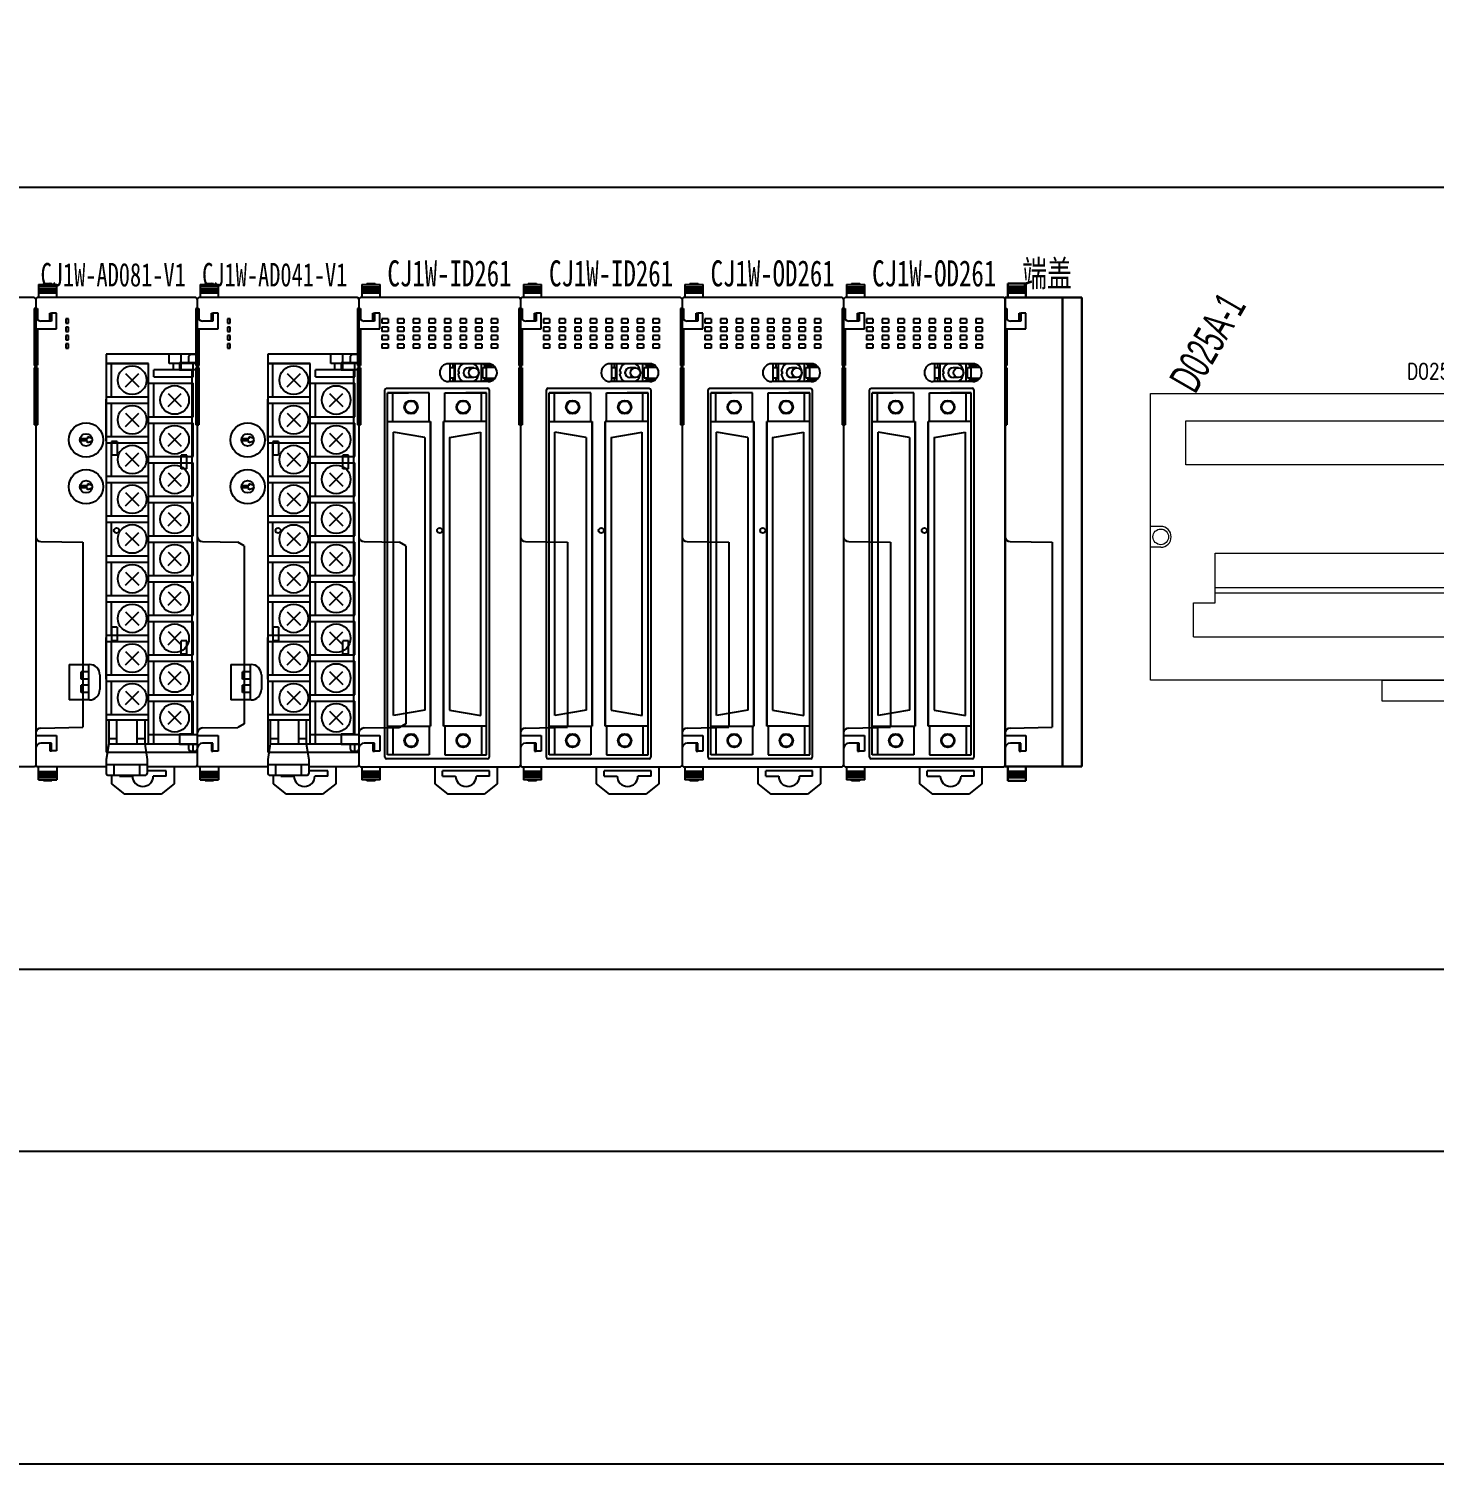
# Model space of a CAD drawing. Header units: millimetres. Extents: x -300 to 5587, y 233 to 3316.
# Drawn here: x 2262.9 to 2532.6, y 1296 to 1571.5 of the extents above; entities that cross this region are included whole.
import ezdxf
from ezdxf.enums import TextEntityAlignment as Align

# ---------------------------------------------------------------- set-up
doc = ezdxf.new("R2010")
doc.units = ezdxf.units.MM
doc.layers.add('TEXT', color=2, linetype='Continuous')
doc.layers.add('Z_OM_GAIKEI', color=7, linetype='Continuous')
doc.layers.add('Z_OM_OUTLINE', color=7, linetype='Continuous', lineweight=30)
doc.styles.add('ST', font='', dxfattribs={"width": 0.8, "height": 300})
doc.styles.add('WD', font='romans.shx', dxfattribs={"width": 0.8, "bigfont": 'gbcbig.shx'})
doc.styles.add('样式 8', font='arial.ttf', dxfattribs={"width": 0.6, "height": 2.5})
doc.styles.get('ST').set_extended_font_data('SimSun')

# ---------------------------------------------------------------- blocks, each defined once
blk = doc.blocks.new('CJ1W-TER')
at = {"layer": 'Z_OM_OUTLINE'}
for p, q in [((4, 92.7), (0.5, 92.7)), ((0.5, 92.7), (0.5, 90)), ((4, 92.1), (0.5, 92.1)), ((4, 91.7), (0.5, 91.7)), ((4, 91.3), (0.5, 91.3)), ((4, 90.9), (0.5, 90.9)), ((4, 92.7), (4, 90)), ((0, 90), (0, 0)), ((14.7, 90), (0, 90)), ((11, 0), (11, 90)), ((14.7, 0), (14.7, 90)), ((14.7, 0), (0, 0)), ((0.5, -2.7), (0.5, 0)), ((4, -2.7), (4, 0)), ((0.5, -0.9), (4, -0.9)), ((0.5, -1.3), (4, -1.3)), ((0.5, -1.7), (4, -1.7)), ((0.5, -2.1), (4, -2.1)), ((0.5, -2.7), (4, -2.7))]:
    blk.add_line(p, q, dxfattribs=at)
blk = doc.blocks.new('CJ1W-AD081-v1')
at = {"layer": 'Z_OM_GAIKEI'}
for p, q in [((0.56, 92.5), (4.06, 92.5)), ((0.56, 92.5), (0.56, 92.1)), ((0.56, 92.1), (4.06, 92.1)), ((0.56, 92.1), (0.56, 91.7)), ((0.56, 91.7), (4.06, 91.7)), ((0.56, 91.7), (0.56, 91.3)), ((0.56, 91.3), (4.06, 91.3)), ((0.56, 91.3), (0.56, 90.9)), ((0.56, 90.9), (4.06, 90.9)), ((0.56, 90.9), (0.56, 90)), ((1.51, 92.7), (1.51, 92.5)), ((1.51, 92.7), (3.11, 92.7)), ((2.11, 92.7), (2.11, 92.5)), ((2.51, 92.7), (2.51, 92.5)), ((3.11, 92.7), (3.11, 92.5)), ((4.06, 92.1), (4.06, 92.5)), ((4.06, 91.7), (4.06, 92.1)), ((4.06, 91.3), (4.06, 91.7)), ((4.06, 90.9), (4.06, 91.3)), ((4.06, 90), (4.06, 90.9)), ((0.01, 89.7), (0.01, 0.3)), ((30.71, 90), (0.31, 90)), ((31.01, 89.7), (31.01, 0.3)), ((-0.29, 87.9), (-0.29, 77)), ((0.02, 87.9), (-0.29, 87.9)), ((-0.14, 87.9), (0.01, 87.47)), ((6.31, 85.9), (5.81, 85.9)), ((5.81, 85.9), (5.81, 85.1)), ((6.31, 85.1), (6.31, 85.9)), ((31.01, 87.9), (31.31, 87.9)), ((31.16, 87.9), (31.01, 87.47)), ((31.31, 87.9), (31.31, 85.79)), ((34.01, 85.5), (32.01, 85.5)), ((33.71, 85.5), (33.71, 87)), ((33.71, 87), (34.01, 87)), ((35.01, 87), (34.01, 87)), ((34.01, 87), (34.01, 85.5)), ((35.01, 84), (35.01, 87)), ((5.81, 85.1), (6.31, 85.1)), ((6.31, 84.3), (5.81, 84.3)), ((5.81, 84.3), (5.81, 83.5)), ((5.81, 83.5), (6.31, 83.5)), ((6.31, 82.7), (5.81, 82.7)), ((5.81, 82.7), (5.81, 81.9)), ((6.31, 83.5), (6.31, 84.3)), ((6.31, 81.9), (6.31, 82.7)), ((31.01, 84), (35.01, 84)), ((31.31, 84), (31.31, 77)), ((5.81, 81.9), (6.31, 81.9)), ((6.31, 81.1), (5.81, 81.1)), ((5.81, 81.1), (5.81, 80.3)), ((5.81, 80.3), (6.31, 80.3)), ((6.31, 80.3), (6.31, 81.1)), ((31.01, 79.16), (13.51, 79.16)), ((13.51, 79.16), (13.51, 2.79)), ((31.01, 79.16), (13.51, 79.16)), ((13.51, 79.16), (13.51, 9)), ((21.66, 77.36), (13.51, 77.36)), ((13.51, 77.36), (21.66, 77.36)), ((14.51, 70.96), (14.51, 77.36)), ((21.66, 4.39), (21.66, 77.36)), ((25.61, 77.36), (25.61, 79.16)), ((31.01, 77.36), (25.61, 77.36)), ((26.41, 76.16), (26.41, 77.36)), ((27.61, 77.46), (27.61, 76.06)), ((31.01, 77.46), (27.61, 77.46)), ((27.91, 76.16), (27.91, 79.16)), ((29.41, 77.36), (29.41, 78.76)), ((30.71, 79.06), (29.71, 79.06)), ((30.21, 74.77), (30.21, 77.36)), ((-0.29, 77), (0.01, 77)), ((-0.29, 76.5), (-0.29, 65.6)), ((-0.29, 76.5), (0.01, 76.5)), ((-0.11, 77), (-0.11, 76.5)), ((17.24, 72.89), (19.79, 75.43)), ((17.24, 75.43), (19.79, 72.89)), ((22.66, 74.77), (22.66, 76.16)), ((31.01, 76.16), (22.66, 76.16)), ((22.66, 74.77), (30.21, 74.77)), ((30.01, 76.06), (27.61, 76.06)), ((30.01, 6.29), (30.01, 76.06)), ((31.31, 77), (31.01, 77)), ((31.31, 76.5), (31.01, 76.5)), ((31.14, 77), (31.14, 76.5)), ((31.31, 76.5), (31.31, 65.6)), ((21.66, 73.55), (30.21, 73.55)), ((22.66, 67.15), (22.66, 73.55)), ((25.39, 69.08), (27.94, 71.62)), ((25.39, 71.62), (27.94, 69.08)), ((30.21, 67.15), (30.21, 73.55)), ((13.51, 70.96), (21.66, 70.96)), ((13.51, 62.5), (13.51, 70.5)), ((13.51, 69.74), (21.66, 69.74)), ((14.51, 63.34), (14.51, 69.74)), ((17.24, 65.27), (19.79, 67.81)), ((17.24, 67.81), (19.79, 65.27)), ((21.66, 67.15), (30.21, 67.15)), ((0.02, 65.6), (-0.29, 65.6)), ((-0.14, 65.6), (0.01, 66.03)), ((21.66, 65.93), (30.21, 65.93)), ((22.66, 59.53), (22.66, 65.93)), ((25.39, 61.46), (27.94, 64)), ((25.39, 64), (27.94, 61.46)), ((30.21, 59.53), (30.21, 65.93)), ((31.16, 65.6), (31.01, 66.03)), ((31.01, 65.6), (31.31, 65.6)), ((9.91, 62.91), (8.49, 62.91)), ((9.91, 62.49), (8.49, 62.49)), ((10.83, 62.94), (9.91, 63.27)), ((9.91, 63.27), (9.91, 62.91)), ((9.91, 62.13), (9.91, 62.49)), ((10.83, 62.46), (9.91, 62.13)), ((13.51, 63.34), (21.66, 63.34)), ((13.51, 62.12), (21.66, 62.12)), ((15.61, 62.36), (14.51, 62.36)), ((14.51, 62.36), (14.51, 59.76)), ((14.51, 55.72), (14.51, 62.12)), ((15.61, 62.36), (15.61, 59.76)), ((15.61, 59.76), (14.51, 59.76)), ((17.24, 57.65), (19.79, 60.19)), ((17.24, 60.19), (19.79, 57.65)), ((21.66, 59.53), (30.21, 59.53)), ((21.66, 58.31), (30.21, 58.31)), ((22.66, 51.91), (22.66, 58.31)), ((27.91, 57.16), (27.91, 59.76)), ((29.01, 59.76), (27.91, 59.76)), ((29.01, 57.16), (29.01, 59.76)), ((30.21, 51.91), (30.21, 58.31)), ((13.51, 55.72), (21.66, 55.72)), ((25.39, 53.84), (27.94, 56.38)), ((25.39, 56.38), (27.94, 53.84)), ((29.01, 57.16), (27.91, 57.16)), ((9.91, 53.91), (8.49, 53.91)), ((9.91, 53.49), (8.49, 53.49)), ((10.83, 53.94), (9.91, 54.27)), ((9.91, 54.27), (9.91, 53.91)), ((9.91, 53.13), (9.91, 53.49)), ((10.83, 53.46), (9.91, 53.13)), ((13.51, 54.5), (21.66, 54.5)), ((14.51, 48.1), (14.51, 54.5)), ((17.24, 50.03), (19.79, 52.57)), ((17.24, 52.57), (19.79, 50.03)), ((21.66, 51.91), (30.21, 51.91)), ((21.66, 50.69), (30.21, 50.69)), ((22.66, 44.29), (22.66, 50.69)), ((30.21, 44.29), (30.21, 50.69)), ((13.51, 48.1), (21.66, 48.1)), ((13.51, 46.88), (21.66, 46.88)), ((14.51, 40.48), (14.51, 46.88)), ((25.39, 46.22), (27.94, 48.76)), ((25.39, 48.76), (27.94, 46.22)), ((17.24, 42.41), (19.79, 44.95)), ((17.24, 44.95), (19.79, 42.41)), ((21.66, 44.29), (30.21, 44.29)), ((21.66, 43.07), (30.21, 43.07)), ((22.66, 36.67), (22.66, 43.07)), ((30.21, 36.67), (30.21, 43.07)), ((32, 43.18), (38.79, 43.06)), ((40.01, 42.4), (38.79, 43.06)), ((40.01, 42.4), (40.01, 25.3)), ((13.51, 40.48), (21.66, 40.48)), ((13.51, 39.26), (21.66, 39.26)), ((14.51, 32.86), (14.51, 39.26)), ((25.39, 38.6), (27.94, 41.14)), ((25.39, 41.14), (27.94, 38.6)), ((17.24, 34.79), (19.79, 37.33)), ((17.24, 37.33), (19.79, 34.79)), ((21.66, 36.67), (30.21, 36.67)), ((21.66, 35.45), (30.21, 35.45)), ((22.66, 29.05), (22.66, 35.45)), ((25.39, 30.98), (27.94, 33.52)), ((25.39, 33.52), (27.94, 30.98)), ((30.21, 29.05), (30.21, 35.45)), ((13.51, 32.86), (21.66, 32.86)), ((13.51, 31.64), (21.66, 31.64)), ((14.51, 25.24), (14.51, 31.64)), ((17.24, 27.17), (19.79, 29.71)), ((17.24, 29.71), (19.79, 27.17)), ((21.66, 29.05), (30.21, 29.05)), ((21.66, 27.83), (30.21, 27.83)), ((22.66, 21.43), (22.66, 27.83)), ((30.21, 21.43), (30.21, 27.83)), ((13.51, 25.24), (21.66, 25.24)), ((13.51, 16.8), (13.51, 24.8)), ((14.51, 26.76), (14.51, 24.16)), ((15.61, 26.76), (14.51, 26.76)), ((15.61, 26.76), (15.61, 24.16)), ((25.39, 23.36), (27.94, 25.9)), ((25.39, 25.9), (27.94, 23.36)), ((40.01, 25.3), (40.01, 8.2)), ((13.51, 24.02), (21.66, 24.02)), ((15.61, 24.16), (14.51, 24.16)), ((14.51, 17.62), (14.51, 24.02)), ((17.24, 19.55), (19.79, 22.09)), ((17.24, 22.09), (19.79, 19.55)), ((27.91, 21.56), (27.91, 24.16)), ((29.01, 24.16), (27.91, 24.16)), ((29.01, 21.56), (29.01, 24.16)), ((6.41, 19.6), (6.41, 12.8)), ((6.41, 19.6), (10.31, 19.6)), ((10.21, 19.53), (6.41, 19.53)), ((10.21, 12.87), (10.21, 19.53)), ((21.66, 21.43), (30.21, 21.43)), ((21.66, 20.21), (30.21, 20.21)), ((22.66, 13.81), (22.66, 20.21)), ((29.01, 21.56), (27.91, 21.56)), ((30.21, 13.81), (30.21, 20.21)), ((8.71, 16.77), (8.71, 18.17)), ((10.21, 18.17), (8.71, 18.17)), ((10.21, 16.77), (8.71, 16.77)), ((12.31, 17.6), (12.31, 14.8)), ((13.51, 17.62), (21.66, 17.62)), ((25.39, 15.74), (27.94, 18.28)), ((25.39, 18.28), (27.94, 15.74)), ((8.71, 14.23), (8.71, 15.63)), ((10.21, 15.63), (8.71, 15.63)), ((10.21, 14.23), (8.71, 14.23)), ((13.51, 16.4), (21.66, 16.4)), ((14.51, 10), (14.51, 16.4)), ((17.24, 11.93), (19.79, 14.47)), ((17.24, 14.47), (19.79, 11.93)), ((21.66, 13.81), (30.21, 13.81)), ((6.41, 12.87), (10.21, 12.87)), ((10.31, 12.8), (6.41, 12.8)), ((21.66, 12.59), (30.21, 12.59)), ((22.66, 6.19), (22.66, 12.59)), ((30.21, 6.19), (30.21, 12.59)), ((13.51, 10), (21.66, 10)), ((13.51, 9), (21.66, 9)), ((14.01, 9), (14.01, 4.39)), ((15.51, 9), (15.51, 4.39)), ((19.41, 9), (19.41, 4.39)), ((20.91, 9), (20.91, 4.39)), ((25.39, 8.12), (27.94, 10.66)), ((25.39, 10.66), (27.94, 8.12)), ((21.66, 6.19), (31.01, 6.19)), ((22.66, 4.39), (22.66, 6.19)), ((27.61, 6.29), (30.01, 6.29)), ((27.61, 6.29), (27.61, 4.29)), ((31.01, 6), (35.01, 6)), ((32, 7.42), (38.79, 7.54)), ((35.01, 6), (35.01, 3)), ((40.01, 8.2), (38.79, 7.54)), ((14.01, 4.39), (13.51, 1.39)), ((13.51, 2.79), (31.01, 2.79)), ((14.01, 5.39), (15.51, 5.39)), ((14.01, 4.39), (20.91, 4.39)), ((19.41, 5.39), (20.91, 5.39)), ((20.91, 4.39), (21.41, 1.39)), ((20.91, 4.39), (31.01, 4.39)), ((27.61, 4.29), (31.01, 4.29)), ((29.41, 3.29), (29.41, 4.39)), ((29.71, 2.99), (30.71, 2.99)), ((30.21, 2.79), (30.21, 4.29)), ((34.01, 4.5), (32.01, 4.5)), ((33.71, 4.5), (33.71, 3)), ((33.71, 3), (34.01, 3)), ((34.01, 3), (34.01, 4.5)), ((35.01, 3), (34.01, 3)), ((13.51, 1.39), (13.51, -1.31)), ((13.51, 0.39), (21.41, 0.39)), ((15.01, 0.39), (15.01, -1.61)), ((19.91, 0.39), (19.91, -1.61)), ((21.41, 1.39), (21.41, -1.31)), ((0.31, 0), (13.51, 0)), ((0.56, -0.9), (0.56, 0)), ((0.56, -0.9), (4.06, -0.9)), ((0.56, -1.3), (0.56, -0.9)), ((0.56, -1.3), (4.06, -1.3)), ((0.56, -1.7), (0.56, -1.3)), ((0.56, -1.7), (4.06, -1.7)), ((0.56, -2.1), (0.56, -1.7)), ((0.56, -2.1), (4.06, -2.1)), ((0.56, -2.5), (0.56, -2.1)), ((0.56, -2.5), (4.06, -2.5)), ((1.51, -2.7), (1.51, -2.5)), ((3.11, -2.7), (1.51, -2.7)), ((2.11, -2.7), (2.11, -2.5)), ((2.51, -2.7), (2.51, -2.5)), ((3.11, -2.7), (3.11, -2.5)), ((4.06, 0), (4.06, -0.9)), ((4.06, -0.9), (4.06, -1.3)), ((4.06, -1.3), (4.06, -1.7)), ((4.06, -1.7), (4.06, -2.1)), ((4.06, -2.1), (4.06, -2.5)), ((13.81, -1.61), (21.11, -1.61)), ((14.56, -1.61), (14.56, -3.3)), ((16.06, -1.8), (16.06, -1.61)), ((16.06, -1.8), (18.56, -1.8)), ((21.41, 0), (30.71, 0)), ((25.06, -0.8), (21.41, -0.8)), ((25.06, -1.8), (22.56, -1.8)), ((25.06, -1.8), (25.06, -0.8)), ((26.56, 0), (26.56, -3.3)), ((14.56, -3.3), (17.06, -5.3)), ((24.06, -5.3), (17.06, -5.3)), ((26.56, -3.3), (24.06, -5.3))]:
    blk.add_line(p, q, dxfattribs=at)
for centre, radius in [((18.51, 74.16), 2.75), ((26.66, 70.35), 2.75), ((18.51, 66.54), 2.75), ((9.66, 62.7), 3.3), ((9.66, 62.7), 1.19), ((26.66, 62.73), 2.75), ((18.51, 58.92), 2.75), ((26.66, 55.11), 2.75), ((9.66, 53.7), 3.3), ((9.66, 53.7), 1.19), ((18.51, 51.3), 2.75), ((26.66, 47.49), 2.75), ((15.51, 45.3), 0.5), ((18.51, 43.68), 2.75), ((26.66, 39.87), 2.75), ((18.51, 36.06), 2.75), ((26.66, 32.25), 2.75), ((18.51, 28.44), 2.75), ((26.66, 24.63), 2.75), ((18.51, 20.82), 2.75), ((26.66, 17.01), 2.75), ((18.51, 13.2), 2.75), ((26.66, 9.39), 2.75)]:
    blk.add_circle(centre, radius, dxfattribs=at)
for centre, radius, start, end in [((0.31, 89.7), 0.3, 90, 180), ((30.71, 89.7), 0.3, 0, 90), ((30.71, 89.7), 0.3, 0, 90), ((32.01, 86.5), 1, 180, 270), ((29.71, 78.76), 0.3, 90, 180), ((30.71, 78.76), 0.3, 0, 90), ((32.01, 44.18), 1, 180.0001, 269.0001), ((10.31, 17.6), 2, 0, 90), ((10.31, 14.8), 2, 270, 0), ((32.01, 6.42), 1, 91, 180), ((29.71, 3.29), 0.3, 180, 270), ((30.71, 3.29), 0.3, 270, 0), ((32.01, 3.5), 1, 90, 180), ((0.31, 0.3), 0.3, 180, 270), ((30.71, 0.3), 0.3, 270, 0), ((30.71, 0.3), 0.3, 270, 0), ((30.71, 0.3), 0.3, 270, 0), ((13.81, -1.31), 0.3, 180, 270), ((20.56, -1.8), 2, 180, 0), ((21.11, -1.31), 0.3, 270, 0)]:
    blk.add_arc(centre, radius, start, end, dxfattribs=at)
blk = doc.blocks.new('CJ1W-SCU21')
at = {"layer": 'Z_OM_GAIKEI'}
for p, q in [((0.55, 92.55), (4.05, 92.55)), ((0.55, 92.55), (0.55, 92.15)), ((0.55, 92.15), (4.05, 92.15)), ((0.55, 92.15), (0.55, 91.75)), ((0.55, 91.75), (4.05, 91.75)), ((0.55, 91.75), (0.55, 91.35)), ((0.55, 91.35), (4.05, 91.35)), ((0.55, 91.35), (0.55, 90.95)), ((0.55, 90.95), (4.05, 90.95)), ((0.55, 90.95), (0.55, 90.05)), ((1.5, 92.75), (1.5, 92.55)), ((1.5, 92.75), (3.1, 92.75)), ((2.1, 92.75), (2.1, 92.55)), ((2.5, 92.75), (2.5, 92.55)), ((3.1, 92.75), (3.1, 92.55)), ((4.05, 92.15), (4.05, 92.55)), ((4.05, 91.75), (4.05, 92.15)), ((4.05, 91.35), (4.05, 91.75)), ((4.05, 90.95), (4.05, 91.35)), ((4.05, 90.05), (4.05, 90.95)), ((0, 89.75), (0, 0.34)), ((30.7, 90.05), (0.3, 90.05)), ((31, 89.75), (31, 0.35)), ((-0.3, 87.95), (-0.3, 77.05)), ((0, 87.95), (-0.3, 87.95)), ((5.6, 85.95), (4.4, 85.95)), ((4.4, 85.95), (4.4, 85.15)), ((5.6, 85.95), (5.6, 85.15)), ((10.85, 85.95), (9.65, 85.95)), ((9.65, 85.95), (9.65, 85.15)), ((10.85, 85.95), (10.85, 85.15)), ((16.1, 85.95), (14.9, 85.95)), ((14.9, 85.95), (14.9, 85.15)), ((16.1, 85.95), (16.1, 85.15)), ((21.35, 85.95), (20.15, 85.95)), ((20.15, 85.95), (20.15, 85.15)), ((21.35, 85.95), (21.35, 85.15)), ((26.6, 85.95), (25.4, 85.95)), ((25.4, 85.95), (25.4, 85.15)), ((26.6, 85.95), (26.6, 85.15)), ((31.15, 87.95), (31, 87.52)), ((31, 87.95), (31.3, 87.95)), ((31.3, 87.95), (31.3, 85.83)), ((34, 85.55), (32, 85.55)), ((34, 85.55), (32, 85.55)), ((33.7, 85.55), (33.7, 87.05)), ((33.7, 87.05), (34, 87.05)), ((33.7, 87.05), (34, 87.05)), ((33.7, 85.55), (33.7, 87.05)), ((35, 87.05), (34, 87.05)), ((35, 87.05), (34, 87.05)), ((34, 87.05), (34, 85.55)), ((34, 87.05), (34, 85.55)), ((35, 84.05), (35, 87.05)), ((35, 84.05), (35, 87.05)), ((5.6, 85.15), (4.4, 85.15)), ((5.6, 84.35), (4.4, 84.35)), ((4.4, 84.35), (4.4, 83.55)), ((5.6, 83.55), (4.4, 83.55)), ((5.6, 84.35), (5.6, 83.55)), ((10.85, 85.15), (9.65, 85.15)), ((10.85, 84.35), (9.65, 84.35)), ((9.65, 84.35), (9.65, 83.55)), ((10.85, 83.55), (9.65, 83.55)), ((10.85, 84.35), (10.85, 83.55)), ((16.1, 85.15), (14.9, 85.15)), ((16.1, 84.35), (14.9, 84.35)), ((14.9, 84.35), (14.9, 83.55)), ((16.1, 83.55), (14.9, 83.55)), ((16.1, 84.35), (16.1, 83.55)), ((21.35, 85.15), (20.15, 85.15)), ((21.35, 84.35), (20.15, 84.35)), ((20.15, 84.35), (20.15, 83.55)), ((21.35, 83.55), (20.15, 83.55)), ((21.35, 84.35), (21.35, 83.55)), ((26.6, 85.15), (25.4, 85.15)), ((31, 84.05), (35, 84.05)), ((31, 84.05), (35, 84.05)), ((31.3, 84.05), (31.3, 77.05)), ((0.7, 79.35), (0.7, 69.15)), ((0.9, 79.55), (16.1, 79.55)), ((5.65, 78.85), (12.35, 78.85)), ((5.65, 78.85), (5.65, 75.05)), ((6, 78.42), (5.65, 78.42)), ((6, 78.02), (5.65, 78.02)), ((6, 77.95), (5.65, 77.95)), ((6, 78.85), (6, 78.42)), ((6, 78.02), (6, 77.95)), ((6.25, 77.95), (6, 77.95)), ((6.25, 77.95), (6.25, 76.94)), ((6.5, 78.85), (6.5, 76.94)), ((7.95, 77.9), (9, 77.9)), ((10.98, 77.2), (10.75, 77.2)), ((10.75, 77.2), (10.75, 76.94)), ((11.5, 78.85), (11.5, 76.94)), ((12, 77.95), (11.75, 77.95)), ((11.75, 76.94), (11.75, 77.95)), ((12, 77.95), (12, 78.85)), ((12.35, 77.95), (12, 77.95)), ((12.35, 78.85), (12.35, 75.05)), ((16.3, 79.35), (16.3, 69.37)), ((-0.3, 77.05), (0, 77.05)), ((-0.3, 76.55), (-0.3, 65.65)), ((-0.3, 76.55), (0, 76.55)), ((-0.12, 77.05), (-0.12, 76.55)), ((6, 75.95), (5.65, 75.95)), ((6, 75.88), (5.65, 75.88)), ((6, 75.48), (5.65, 75.48)), ((5.65, 75.05), (12.35, 75.05)), ((6, 75.95), (6, 75.88)), ((6.25, 75.95), (6, 75.95)), ((6, 75.48), (6, 75.05)), ((6.25, 76.94), (6.25, 75.95)), ((6.5, 76.94), (6.5, 75.05)), ((7.95, 76), (7.96, 76)), ((7.96, 76), (9, 76)), ((9, 76.94), (8.9, 76.94)), ((10.75, 76.94), (10.75, 76.7)), ((10.98, 76.7), (10.75, 76.7)), ((11.5, 76.94), (11.5, 75.05)), ((11.75, 75.95), (11.75, 76.94)), ((12, 75.95), (11.75, 75.95)), ((12, 75.05), (12, 75.95)), ((12.35, 75.95), (12, 75.95)), ((31.3, 77.05), (31, 77.05)), ((31.3, 76.55), (31, 76.55)), ((31.12, 77.05), (31.12, 76.55)), ((31.3, 76.55), (31.3, 65.65)), ((5.65, 72.75), (5.65, 68.38)), ((5.65, 72.75), (12.35, 72.75)), ((6, 72.32), (5.65, 72.32)), ((6, 71.92), (5.65, 71.92)), ((6, 71.85), (5.65, 71.85)), ((6, 72.75), (6, 72.32)), ((6, 71.92), (6, 71.85)), ((6.25, 71.85), (6, 71.85)), ((6.25, 71.85), (6.25, 70.84)), ((6.5, 72.75), (6.5, 70.84)), ((7.95, 71.8), (9, 71.8)), ((11.5, 72.75), (11.5, 70.84)), ((12, 71.85), (11.75, 71.85)), ((11.75, 70.84), (11.75, 71.85)), ((12, 71.85), (12, 72.75)), ((12.35, 71.85), (12, 71.85)), ((12.35, 72.75), (12.35, 69.05)), ((19.18, 73.98), (20.1, 74.32)), ((19.18, 73.51), (20.1, 73.17)), ((20.1, 74.32), (20.1, 73.95)), ((20.1, 73.95), (21.52, 73.95)), ((20.1, 73.54), (21.52, 73.54)), ((20.1, 73.17), (20.1, 73.54)), ((0.9, 68.95), (5.65, 68.95)), ((6, 69.85), (5.65, 69.85)), ((6, 69.78), (5.65, 69.78)), ((6, 69.38), (5.65, 69.38)), ((6, 69.85), (6, 69.78)), ((6.25, 69.85), (6, 69.85)), ((6, 69.38), (6, 68.6)), ((6.25, 70.84), (6.25, 69.85)), ((6.5, 70.84), (6.5, 68.6)), ((7.95, 69.9), (7.96, 69.9)), ((7.96, 69.9), (9, 69.9)), ((10.98, 71.1), (10.75, 71.1)), ((10.75, 71.1), (10.75, 70.84)), ((10.75, 70.84), (10.75, 70.6)), ((10.98, 70.6), (10.75, 70.6)), ((11.5, 70.84), (11.5, 68.6)), ((11.75, 69.85), (11.75, 70.84)), ((11.77, 69.85), (11.75, 69.85)), ((12, 69.85), (11.77, 69.85)), ((12, 68.6), (12, 69.85)), ((12.35, 69.85), (12, 69.85)), ((12.32, 68.88), (12.32, 68.38)), ((12.81, 69.37), (18.46, 69.37)), ((16.3, 69.55), (23, 69.55)), ((18.95, 68.88), (18.95, 51.16)), ((23, 69.55), (23, 66.45)), ((4, 68.24), (4, 1.74)), ((4.7, 68.24), (4, 68.24)), ((4.5, 68.24), (4.5, 1.74)), ((4.55, 67.89), (4.55, 35.41)), ((5.04, 68.38), (12.32, 68.38)), ((6, 68.6), (5.65, 68.6)), ((6, 68.6), (6, 68.38)), ((9, 68.6), (6.5, 68.6)), ((9, 68.85), (9, 68.6)), ((11.5, 68.6), (9, 68.6)), ((12.32, 68.6), (12, 68.6)), ((12, 68.38), (12, 68.6)), ((18.95, 68.24), (19.1, 68.24)), ((19.1, 68.24), (19.1, 50.8)), ((0, 65.65), (-0.3, 65.65)), ((-0.15, 65.65), (0, 66.08)), ((31.15, 65.65), (31, 66.08)), ((31, 65.65), (31.3, 65.65)), ((21.45, 52.44), (21.45, 56.9)), ((21.95, 57.39), (23.93, 57.39)), ((24.42, 56.9), (24.42, 52.44)), ((23.43, 52.44), (21.45, 52.44)), ((22.34, 50.66), (22.34, 52.44)), ((24.42, 52.44), (23.43, 52.44)), ((23.53, 52.44), (23.53, 49.67)), ((19.45, 50.66), (24.42, 50.66)), ((19.45, 49.67), (23.53, 49.67)), ((21.45, 49.67), (21.45, 49.18)), ((24.42, 49.18), (24.42, 50.66)), ((18.95, 49.18), (18.95, 36.4)), ((19.1, 49.53), (19.1, 35.94)), ((21.95, 48.68), (23.93, 48.68)), ((31.98, 43.23), (40, 43.09)), ((40, 43.09), (40, 7.6)), ((40, 42.45), (40, 25.35)), ((11.18, 35.91), (18.46, 35.91)), ((11.18, 35.91), (11.18, 35.41)), ((18.64, 35.94), (19.1, 35.94)), ((4.55, 33.59), (4.55, 1.11)), ((5.04, 34.92), (10.69, 34.92)), ((5.04, 34.08), (12.32, 34.08)), ((5.5, 34.92), (5.5, 34.08)), ((6, 34.92), (6, 34.08)), ((12.32, 34.58), (12.32, 34.08)), ((12.81, 35.07), (18.46, 35.07)), ((18.95, 34.58), (18.95, 16.86)), ((18.95, 33.94), (19.1, 33.94)), ((19.1, 33.94), (19.1, 16.5)), ((40, 25.35), (40, 8.25)), ((21.45, 18.14), (21.45, 22.6)), ((21.95, 23.09), (23.93, 23.09)), ((24.42, 22.6), (24.42, 18.14)), ((23.43, 18.14), (21.45, 18.14)), ((22.34, 16.36), (22.34, 18.14)), ((24.42, 18.14), (23.43, 18.14)), ((23.53, 18.14), (23.53, 15.37)), ((18.95, 14.88), (18.95, 2.1)), ((19.1, 15.23), (19.1, 1.74)), ((19.45, 16.36), (24.42, 16.36)), ((19.45, 15.37), (23.53, 15.37)), ((21.45, 15.37), (21.45, 14.88)), ((21.95, 14.38), (23.93, 14.38)), ((24.42, 14.88), (24.42, 16.36)), ((31, 6.05), (35, 6.05)), ((31, 6.05), (35, 6.05)), ((31.98, 7.46), (40, 7.6)), ((35, 6.05), (35, 3.05)), ((35, 6.05), (35, 3.05)), ((34, 4.55), (32, 4.55)), ((34, 4.55), (32, 4.55)), ((33.7, 4.55), (33.7, 3.05)), ((33.7, 4.55), (33.7, 3.05)), ((33.7, 3.05), (34, 3.05)), ((33.7, 3.05), (34, 3.05)), ((34, 3.05), (34, 4.55)), ((34, 3.05), (34, 4.55)), ((35, 3.05), (34, 3.05)), ((35, 3.05), (34, 3.05)), ((0.3, 0.05), (30.7, 0.05)), ((0.55, 0.05), (0.55, -0.85)), ((4, 1.74), (4.55, 1.74)), ((4.05, -0.85), (4.05, 0.05)), ((5.04, 0.62), (10.69, 0.62)), ((11.18, 1.61), (18.46, 1.61)), ((11.18, 1.61), (11.18, 1.11)), ((14.55, 0.05), (14.55, -3.25)), ((18.8, 1.74), (19.1, 1.74)), ((26.55, 0.05), (26.55, -3.25)), ((4.05, -0.85), (0.55, -0.85)), ((0.55, -0.85), (0.55, -1.25)), ((4.05, -1.25), (0.55, -1.25)), ((0.55, -1.25), (0.55, -1.65)), ((4.05, -1.65), (0.55, -1.65)), ((0.55, -1.65), (0.55, -2.05)), ((4.05, -2.05), (0.55, -2.05)), ((0.55, -2.05), (0.55, -2.45)), ((4.05, -2.45), (0.55, -2.45)), ((1.5, -2.65), (1.5, -2.45)), ((3.1, -2.65), (1.5, -2.65)), ((2.1, -2.65), (2.1, -2.45)), ((2.5, -2.65), (2.5, -2.45)), ((3.1, -2.65), (3.1, -2.45)), ((4.05, -1.25), (4.05, -0.85)), ((4.05, -1.65), (4.05, -1.25)), ((4.05, -2.05), (4.05, -1.65)), ((4.05, -2.45), (4.05, -2.05)), ((25.05, -0.75), (16.05, -0.75)), ((16.05, -1.75), (16.05, -0.75)), ((16.05, -0.75), (16.21, -0.91)), ((16.05, -1.75), (16.21, -1.6)), ((16.05, -1.75), (18.55, -1.75)), ((16.21, -0.91), (16.21, -1.6)), ((16.21, -0.91), (24.89, -0.91)), ((16.21, -1.6), (18.71, -1.6)), ((18.55, -1.75), (18.71, -1.6)), ((18.71, -1.6), (18.71, -1.78)), ((22.39, -1.6), (22.39, -1.78)), ((24.89, -1.6), (22.39, -1.6)), ((22.55, -1.75), (22.39, -1.6)), ((25.05, -1.75), (22.55, -1.75)), ((25.05, -0.75), (24.89, -0.91)), ((24.89, -0.91), (24.89, -1.6)), ((25.05, -1.75), (24.89, -1.6)), ((25.05, -1.75), (25.05, -0.75)), ((14.55, -3.25), (17.05, -5.25)), ((24.05, -5.25), (17.05, -5.25)), ((26.55, -3.25), (24.05, -5.25))]:
    blk.add_line(p, q, dxfattribs=at)
for centre, radius in [((20.35, 73.74), 3.3), ((20.35, 73.74), 1.19), ((15.5, 45.35), 0.5)]:
    blk.add_circle(centre, radius, dxfattribs=at)
for centre, radius, start, end in [((0.3, 89.75), 0.3, 90, 180), ((30.7, 89.75), 0.3, 0, 90), ((32, 86.55), 1, 180, 270), ((32, 86.55), 1, 180, 270), ((0.9, 79.35), 0.2, 90, 180), ((9, 76.95), 2, 108.1926, 180), ((7.95, 76.95), 0.95, 90, 180), ((7.95, 76.95), 0.95, 0, 90), ((9, 76.95), 0.95, 359.8785, 90), ((9, 76.95), 2, 7.1808, 71.8074), ((16.1, 79.35), 0.2, 0, 90), ((9, 76.95), 2, 180, 251.8018), ((7.95, 76.95), 0.95, 180, 270.7955), ((7.95, 76.95), 0.95, 270.7955, 0), ((9, 76.95), 0.95, 270, 359.8785), ((9, 76.95), 2, 288.1982, 352.8192), ((9, 70.85), 2, 108.1926, 180), ((7.95, 70.85), 0.95, 90, 180), ((7.95, 70.85), 0.95, 0, 90), ((9, 70.85), 0.95, 359.8785, 90), ((9, 70.85), 2, 7.1808, 71.8074), ((0.9, 69.15), 0.2, 180, 270), ((9, 70.85), 2, 180, 270), ((7.95, 70.85), 0.95, 180, 270.4593), ((7.95, 70.85), 0.95, 270.4593, 0), ((9, 70.85), 0.95, 270, 359.8785), ((9, 70.85), 2, 270, 352.8192), ((12.81, 68.88), 0.495, 90, 180), ((18.46, 68.88), 0.495, 0, 90), ((5.04, 67.89), 0.495, 90, 180), ((21.95, 56.9), 0.495, 90, 180), ((23.93, 56.9), 0.495, 0, 90), ((19.45, 51.16), 0.495, 180, 270), ((19.45, 49.18), 0.495, 90, 180), ((21.95, 49.18), 0.495, 180, 270), ((23.93, 49.18), 0.495, 270, 0), ((32, 44.23), 1, 180.0001, 269.0001), ((18.46, 36.4), 0.495, 270, 0), ((5.04, 35.41), 0.495, 180, 270), ((5.04, 33.59), 0.495, 90, 180), ((10.69, 35.41), 0.495, 270, 0), ((12.81, 34.58), 0.495, 90, 180), ((18.46, 34.58), 0.495, 0, 90), ((21.95, 22.6), 0.495, 90, 180), ((23.93, 22.6), 0.495, 0, 90), ((19.45, 16.86), 0.495, 180, 270), ((19.45, 14.88), 0.495, 90, 180), ((21.95, 14.88), 0.495, 180, 270), ((23.93, 14.88), 0.495, 270, 0), ((32, 6.46), 1, 91, 180), ((32, 3.55), 1, 90, 180), ((32, 3.55), 1, 90, 180), ((0.3, 0.35), 0.3, 180, 270), ((5.04, 1.11), 0.495, 180, 270), ((10.69, 1.11), 0.495, 270, 0), ((18.46, 2.1), 0.495, 270, 0), ((30.7, 0.35), 0.3, 270, 0), ((20.55, -1.75), 2, 180, 0), ((20.55, -1.75), 1.84, 180.8833, 0)]:
    blk.add_arc(centre, radius, start, end, dxfattribs=at)
blk = doc.blocks.new('CJ1W-ID261')
at = {"layer": 'Z_OM_GAIKEI'}
for p, q in [((7115.01, 1994.25), (7115.01, 1993.85)), ((7115.01, 1994.25), (7118.51, 1994.25)), ((7115.96, 1994.45), (7117.56, 1994.45)), ((7115.96, 1994.45), (7115.96, 1994.25)), ((7116.56, 1994.45), (7116.56, 1994.25)), ((7116.96, 1994.45), (7116.96, 1994.25)), ((7117.56, 1994.45), (7117.56, 1994.25)), ((7118.51, 1993.85), (7118.51, 1994.25)), ((7145.16, 1991.75), (7114.76, 1991.75)), ((7115.01, 1993.85), (7115.01, 1993.45)), ((7115.01, 1993.85), (7118.51, 1993.85)), ((7115.01, 1993.45), (7115.01, 1993.05)), ((7115.01, 1993.45), (7118.51, 1993.45)), ((7115.01, 1993.05), (7115.01, 1992.65)), ((7115.01, 1993.05), (7118.51, 1993.05)), ((7115.01, 1992.65), (7115.01, 1991.75)), ((7115.01, 1992.65), (7118.51, 1992.65)), ((7118.51, 1993.45), (7118.51, 1993.85)), ((7118.51, 1993.05), (7118.51, 1993.45)), ((7118.51, 1992.65), (7118.51, 1993.05)), ((7118.51, 1991.75), (7118.51, 1992.65)), ((7114.16, 1989.65), (7114.16, 1978.75)), ((7114.46, 1989.65), (7114.16, 1989.65)), ((7114.46, 1991.45), (7114.46, 1902.05)), ((7145.46, 1991.45), (7145.46, 1902.05)), ((7145.46, 1989.65), (7145.76, 1989.65)), ((7145.61, 1989.65), (7145.46, 1989.22)), ((7145.76, 1989.65), (7145.76, 1987.54)), ((7148.16, 1987.25), (7148.16, 1988.75)), ((7148.16, 1987.25), (7148.16, 1988.75)), ((7148.16, 1988.75), (7148.46, 1988.75)), ((7148.16, 1988.75), (7148.46, 1988.75)), ((7148.46, 1988.75), (7148.46, 1987.25)), ((7148.46, 1988.75), (7148.46, 1987.25)), ((7149.46, 1988.75), (7148.46, 1988.75)), ((7149.46, 1988.75), (7148.46, 1988.75)), ((7149.46, 1985.75), (7149.46, 1988.75)), ((7149.46, 1985.75), (7149.46, 1988.75)), ((7118.86, 1987.65), (7118.86, 1986.85)), ((7120.06, 1987.65), (7118.86, 1987.65)), ((7120.06, 1986.85), (7118.86, 1986.85)), ((7120.06, 1986.05), (7118.86, 1986.05)), ((7118.86, 1986.05), (7118.86, 1985.25)), ((7120.06, 1987.65), (7120.06, 1986.85)), ((7120.06, 1986.05), (7120.06, 1985.25)), ((7121.86, 1987.65), (7121.86, 1986.85)), ((7123.06, 1987.65), (7121.86, 1987.65)), ((7123.06, 1986.85), (7121.86, 1986.85)), ((7123.06, 1986.05), (7121.86, 1986.05)), ((7121.86, 1986.05), (7121.86, 1985.25)), ((7123.06, 1987.65), (7123.06, 1986.85)), ((7123.06, 1986.05), (7123.06, 1985.25)), ((7124.86, 1987.65), (7124.86, 1986.85)), ((7126.06, 1987.65), (7124.86, 1987.65)), ((7126.06, 1986.85), (7124.86, 1986.85)), ((7126.06, 1986.05), (7124.86, 1986.05)), ((7124.86, 1986.05), (7124.86, 1985.25)), ((7126.06, 1987.65), (7126.06, 1986.85)), ((7126.06, 1986.05), (7126.06, 1985.25)), ((7127.86, 1987.65), (7127.86, 1986.85)), ((7129.06, 1987.65), (7127.86, 1987.65)), ((7129.06, 1986.85), (7127.86, 1986.85)), ((7129.06, 1986.05), (7127.86, 1986.05)), ((7127.86, 1986.05), (7127.86, 1985.25)), ((7129.06, 1987.65), (7129.06, 1986.85)), ((7129.06, 1986.05), (7129.06, 1985.25)), ((7130.86, 1987.65), (7130.86, 1986.85)), ((7132.06, 1987.65), (7130.86, 1987.65)), ((7132.06, 1986.85), (7130.86, 1986.85)), ((7132.06, 1986.05), (7130.86, 1986.05)), ((7130.86, 1986.05), (7130.86, 1985.25)), ((7132.06, 1987.65), (7132.06, 1986.85)), ((7132.06, 1986.05), (7132.06, 1985.25)), ((7133.86, 1987.65), (7133.86, 1986.85)), ((7135.06, 1987.65), (7133.86, 1987.65)), ((7135.06, 1986.85), (7133.86, 1986.85)), ((7135.06, 1986.05), (7133.86, 1986.05)), ((7133.86, 1986.05), (7133.86, 1985.25)), ((7135.06, 1987.65), (7135.06, 1986.85)), ((7135.06, 1986.05), (7135.06, 1985.25)), ((7136.86, 1987.65), (7136.86, 1986.85)), ((7138.06, 1987.65), (7136.86, 1987.65)), ((7138.06, 1986.85), (7136.86, 1986.85)), ((7138.06, 1986.05), (7136.86, 1986.05)), ((7136.86, 1986.05), (7136.86, 1985.25)), ((7138.06, 1987.65), (7138.06, 1986.85)), ((7138.06, 1986.05), (7138.06, 1985.25)), ((7139.86, 1987.65), (7139.86, 1986.85)), ((7141.06, 1987.65), (7139.86, 1987.65)), ((7141.06, 1986.85), (7139.86, 1986.85)), ((7141.06, 1986.05), (7139.86, 1986.05)), ((7139.86, 1986.05), (7139.86, 1985.25)), ((7141.06, 1987.65), (7141.06, 1986.85)), ((7141.06, 1986.05), (7141.06, 1985.25)), ((7148.46, 1987.25), (7146.46, 1987.25)), ((7148.46, 1987.25), (7146.46, 1987.25)), ((7120.06, 1985.25), (7118.86, 1985.25)), ((7120.06, 1984.45), (7118.86, 1984.45)), ((7118.86, 1984.45), (7118.86, 1983.65)), ((7120.06, 1983.65), (7118.86, 1983.65)), ((7120.06, 1984.45), (7120.06, 1983.65)), ((7123.06, 1985.25), (7121.86, 1985.25)), ((7123.06, 1984.45), (7121.86, 1984.45)), ((7121.86, 1984.45), (7121.86, 1983.65)), ((7123.06, 1983.65), (7121.86, 1983.65)), ((7123.06, 1984.45), (7123.06, 1983.65)), ((7126.06, 1985.25), (7124.86, 1985.25)), ((7126.06, 1984.45), (7124.86, 1984.45)), ((7124.86, 1984.45), (7124.86, 1983.65)), ((7126.06, 1983.65), (7124.86, 1983.65)), ((7126.06, 1984.45), (7126.06, 1983.65)), ((7129.06, 1985.25), (7127.86, 1985.25)), ((7129.06, 1984.45), (7127.86, 1984.45)), ((7127.86, 1984.45), (7127.86, 1983.65)), ((7129.06, 1983.65), (7127.86, 1983.65)), ((7129.06, 1984.45), (7129.06, 1983.65)), ((7132.06, 1985.25), (7130.86, 1985.25)), ((7132.06, 1984.45), (7130.86, 1984.45)), ((7130.86, 1984.45), (7130.86, 1983.65)), ((7132.06, 1983.65), (7130.86, 1983.65)), ((7132.06, 1984.45), (7132.06, 1983.65)), ((7135.06, 1985.25), (7133.86, 1985.25)), ((7135.06, 1984.45), (7133.86, 1984.45)), ((7133.86, 1984.45), (7133.86, 1983.65)), ((7135.06, 1983.65), (7133.86, 1983.65)), ((7135.06, 1984.45), (7135.06, 1983.65)), ((7138.06, 1985.25), (7136.86, 1985.25)), ((7138.06, 1984.45), (7136.86, 1984.45)), ((7136.86, 1984.45), (7136.86, 1983.65)), ((7138.06, 1983.65), (7136.86, 1983.65)), ((7138.06, 1984.45), (7138.06, 1983.65)), ((7141.06, 1985.25), (7139.86, 1985.25)), ((7141.06, 1984.45), (7139.86, 1984.45)), ((7139.86, 1984.45), (7139.86, 1983.65)), ((7141.06, 1983.65), (7139.86, 1983.65)), ((7141.06, 1984.45), (7141.06, 1983.65)), ((7145.46, 1985.75), (7149.46, 1985.75)), ((7145.46, 1985.75), (7149.46, 1985.75)), ((7145.76, 1985.75), (7145.76, 1978.75)), ((7120.06, 1982.85), (7118.86, 1982.85)), ((7118.86, 1982.85), (7118.86, 1982.05)), ((7120.06, 1982.05), (7118.86, 1982.05)), ((7120.06, 1982.85), (7120.06, 1982.05)), ((7123.06, 1982.85), (7121.86, 1982.85)), ((7121.86, 1982.85), (7121.86, 1982.05)), ((7123.06, 1982.05), (7121.86, 1982.05)), ((7123.06, 1982.85), (7123.06, 1982.05)), ((7126.06, 1982.85), (7124.86, 1982.85)), ((7124.86, 1982.85), (7124.86, 1982.05)), ((7126.06, 1982.05), (7124.86, 1982.05)), ((7126.06, 1982.85), (7126.06, 1982.05)), ((7129.06, 1982.85), (7127.86, 1982.85)), ((7127.86, 1982.85), (7127.86, 1982.05)), ((7129.06, 1982.05), (7127.86, 1982.05)), ((7129.06, 1982.85), (7129.06, 1982.05)), ((7132.06, 1982.85), (7130.86, 1982.85)), ((7130.86, 1982.85), (7130.86, 1982.05)), ((7132.06, 1982.05), (7130.86, 1982.05)), ((7132.06, 1982.85), (7132.06, 1982.05)), ((7135.06, 1982.85), (7133.86, 1982.85)), ((7133.86, 1982.85), (7133.86, 1982.05)), ((7135.06, 1982.05), (7133.86, 1982.05)), ((7135.06, 1982.85), (7135.06, 1982.05)), ((7138.06, 1982.85), (7136.86, 1982.85)), ((7136.86, 1982.85), (7136.86, 1982.05)), ((7138.06, 1982.05), (7136.86, 1982.05)), ((7138.06, 1982.85), (7138.06, 1982.05)), ((7141.06, 1982.85), (7139.86, 1982.85)), ((7139.86, 1982.85), (7139.86, 1982.05)), ((7141.06, 1982.05), (7139.86, 1982.05)), ((7141.06, 1982.85), (7141.06, 1982.05)), ((7114.16, 1978.75), (7114.46, 1978.75)), ((7114.16, 1978.25), (7114.16, 1967.35)), ((7114.16, 1978.25), (7114.46, 1978.25)), ((7114.33, 1978.75), (7114.33, 1978.25)), ((7139.26, 1979.05), (7131.66, 1979.05)), ((7131.96, 1975.65), (7131.96, 1979.05)), ((7131.96, 1978.35), (7132.71, 1978.35)), ((7132.46, 1979.05), (7132.46, 1978.35)), ((7132.71, 1978.35), (7132.71, 1976.35)), ((7132.96, 1975.65), (7132.96, 1979.05)), ((7136.51, 1978.3), (7135.46, 1978.3)), ((7137.96, 1975.65), (7137.96, 1979.05)), ((7138.21, 1978.35), (7138.96, 1978.35)), ((7138.21, 1976.35), (7138.21, 1978.35)), ((7138.46, 1978.82), (7138.46, 1979.05)), ((7138.46, 1978.82), (7140.12, 1978.82)), ((7138.46, 1978.35), (7138.46, 1978.42)), ((7138.46, 1978.42), (7140.58, 1978.42)), ((7138.96, 1975.65), (7138.96, 1979.05)), ((7145.76, 1978.75), (7145.46, 1978.75)), ((7145.76, 1978.25), (7145.46, 1978.25)), ((7145.58, 1978.75), (7145.58, 1978.25)), ((7145.76, 1978.25), (7145.76, 1967.35)), ((7139.26, 1975.65), (7131.66, 1975.65)), ((7131.96, 1976.35), (7132.71, 1976.35)), ((7132.46, 1976.35), (7132.46, 1975.65)), ((7133.47, 1977.6), (7133.71, 1977.6)), ((7133.47, 1977.1), (7133.71, 1977.1)), ((7133.71, 1977.1), (7133.71, 1977.6)), ((7136.51, 1976.4), (7135.46, 1976.4)), ((7138.21, 1976.35), (7138.96, 1976.35)), ((7138.46, 1976.28), (7138.46, 1976.35)), ((7138.46, 1976.28), (7140.57, 1976.28)), ((7138.46, 1975.65), (7138.46, 1975.88)), ((7138.46, 1975.88), (7140.1, 1975.88)), ((7119.46, 1903.55), (7119.46, 1974.05)), ((7119.76, 1974.35), (7139.16, 1974.35)), ((7119.96, 1904.01), (7119.96, 1973.49)), ((7119.96, 1904.01), (7119.96, 1973.49)), ((7119.96, 1973.49), (7123.96, 1973.49)), ((7127.96, 1973.49), (7119.96, 1973.49)), ((7120.96, 1967.99), (7120.96, 1973.49)), ((7127.96, 1967.99), (7127.96, 1973.49)), ((7130.96, 1973.49), (7138.96, 1973.49)), ((7130.96, 1967.99), (7130.96, 1973.49)), ((7138.96, 1973.49), (7134.96, 1973.49)), ((7137.96, 1967.99), (7137.96, 1973.49)), ((7138.96, 1904.01), (7138.96, 1973.49)), ((7138.96, 1904.01), (7138.96, 1973.49)), ((7139.46, 1974.05), (7139.46, 1903.55)), ((7114.46, 1967.35), (7114.16, 1967.35)), ((7114.31, 1967.35), (7114.46, 1967.79)), ((7119.96, 1967.99), (7128.21, 1967.99)), ((7119.96, 1967.99), (7128.21, 1967.99)), ((7128.21, 1909.51), (7128.21, 1967.99)), ((7128.21, 1967.99), (7128.21, 1909.51)), ((7130.71, 1909.51), (7130.71, 1967.99)), ((7130.71, 1967.99), (7130.71, 1909.51)), ((7138.96, 1967.99), (7130.71, 1967.99)), ((7138.96, 1967.99), (7130.71, 1967.99)), ((7145.61, 1967.35), (7145.46, 1967.78)), ((7145.46, 1967.35), (7145.76, 1967.35)), ((7121.08, 1911.59), (7121.08, 1965.91)), ((7127.08, 1964.91), (7121.08, 1965.91)), ((7127.08, 1964.91), (7127.08, 1912.59)), ((7131.83, 1964.91), (7137.83, 1965.91)), ((7131.83, 1964.91), (7131.83, 1912.59)), ((7137.83, 1911.59), (7137.83, 1965.91)), ((7146.44, 1944.94), (7154.46, 1944.8)), ((7154.46, 1944.8), (7154.46, 1909.31)), ((7154.46, 1944.15), (7154.46, 1927.05)), ((7154.46, 1927.05), (7154.46, 1909.95)), ((7127.08, 1912.59), (7121.08, 1911.59)), ((7131.83, 1912.59), (7137.83, 1911.59)), ((7119.96, 1909.51), (7128.21, 1909.51)), ((7119.96, 1909.51), (7128.21, 1909.51)), ((7120.96, 1909.51), (7120.96, 1904.01)), ((7127.96, 1909.51), (7127.96, 1904.01)), ((7138.96, 1909.51), (7130.71, 1909.51)), ((7138.96, 1909.51), (7130.71, 1909.51)), ((7130.96, 1909.51), (7130.96, 1904.01)), ((7137.96, 1909.51), (7137.96, 1904.01)), ((7146.44, 1909.17), (7154.46, 1909.31)), ((7145.46, 1907.75), (7149.46, 1907.75)), ((7145.46, 1907.75), (7149.46, 1907.75)), ((7148.46, 1906.25), (7146.46, 1906.25)), ((7148.46, 1906.25), (7146.46, 1906.25)), ((7148.16, 1906.25), (7148.16, 1904.75)), ((7148.16, 1906.25), (7148.16, 1904.75)), ((7148.46, 1904.75), (7148.46, 1906.25)), ((7148.46, 1904.75), (7148.46, 1906.25)), ((7149.46, 1907.75), (7149.46, 1904.75)), ((7149.46, 1907.75), (7149.46, 1904.75)), ((7123.96, 1904.01), (7119.96, 1904.01)), ((7127.96, 1904.01), (7119.96, 1904.01)), ((7130.96, 1904.01), (7138.96, 1904.01)), ((7134.96, 1904.01), (7138.96, 1904.01)), ((7148.16, 1904.75), (7148.46, 1904.75)), ((7148.16, 1904.75), (7148.46, 1904.75)), ((7149.46, 1904.75), (7148.46, 1904.75)), ((7149.46, 1904.75), (7148.46, 1904.75)), ((7114.76, 1901.75), (7145.16, 1901.75)), ((7115.01, 1901.75), (7115.01, 1900.85)), ((7118.51, 1900.85), (7115.01, 1900.85)), ((7115.01, 1900.85), (7115.01, 1900.45)), ((7118.51, 1900.85), (7118.51, 1901.75)), ((7118.51, 1900.45), (7118.51, 1900.85)), ((7139.16, 1903.25), (7119.76, 1903.25)), ((7129.01, 1901.75), (7129.01, 1898.45)), ((7139.51, 1900.95), (7130.51, 1900.95)), ((7130.51, 1899.95), (7130.51, 1900.95)), ((7139.51, 1899.95), (7139.51, 1900.95)), ((7141.01, 1901.75), (7141.01, 1898.45)), ((7118.51, 1900.45), (7115.01, 1900.45)), ((7115.01, 1900.45), (7115.01, 1900.05)), ((7118.51, 1900.05), (7115.01, 1900.05)), ((7115.01, 1900.05), (7115.01, 1899.65)), ((7118.51, 1899.65), (7115.01, 1899.65)), ((7115.01, 1899.65), (7115.01, 1899.25)), ((7118.51, 1899.25), (7115.01, 1899.25)), ((7115.96, 1899.05), (7115.96, 1899.25)), ((7117.56, 1899.05), (7115.96, 1899.05)), ((7116.56, 1899.05), (7116.56, 1899.25)), ((7116.96, 1899.05), (7116.96, 1899.25)), ((7117.56, 1899.05), (7117.56, 1899.25)), ((7118.51, 1900.05), (7118.51, 1900.45)), ((7118.51, 1899.65), (7118.51, 1900.05)), ((7118.51, 1899.25), (7118.51, 1899.65)), ((7129.01, 1898.45), (7131.51, 1896.45)), ((7130.51, 1899.95), (7133.01, 1899.95)), ((7139.51, 1899.95), (7137.01, 1899.95)), ((7141.01, 1898.45), (7138.51, 1896.45)), ((7138.51, 1896.45), (7131.51, 1896.45))]:
    blk.add_line(p, q, dxfattribs=at)
for centre, radius in [((7136.51, 1977.35), 0.95), ((7124.46, 1970.74), 1.3), ((7124.46, 1970.74), 1.15), ((7134.46, 1970.74), 1.3), ((7134.46, 1970.74), 1.15), ((7129.96, 1947.05), 0.5), ((7124.46, 1906.76), 1.3), ((7124.46, 1906.76), 1.15), ((7134.46, 1906.76), 1.3), ((7134.46, 1906.76), 1.15)]:
    blk.add_circle(centre, radius, dxfattribs=at)
for centre, radius, start, end in [((7114.76, 1991.45), 0.3, 90, 180), ((7145.16, 1991.45), 0.3, 0, 90), ((7145.16, 1991.45), 0.3, 0, 90), ((7146.46, 1988.25), 1, 180, 270), ((7146.46, 1988.25), 1, 180, 270), ((7131.66, 1977.35), 1.7, 90, 270), ((7135.46, 1977.35), 2, 121.5917, 172.8192), ((7135.46, 1977.35), 0.95, 90, 270), ((7135.46, 1977.35), 2, 301.9832, 58.4083), ((7139.26, 1977.35), 1.7, 270, 90), ((7135.46, 1977.35), 2, 187.1808, 238.0168), ((7119.76, 1974.05), 0.3, 90, 180), ((7139.16, 1974.05), 0.3, 0, 90), ((7146.46, 1945.94), 1, 180.0001, 269.0001), ((7146.46, 1908.17), 1, 91, 180), ((7146.46, 1905.25), 1, 90, 180), ((7146.46, 1905.25), 1, 90, 180), ((7119.76, 1903.55), 0.3, 180, 270), ((7139.16, 1903.55), 0.3, 270, 0), ((7114.76, 1902.05), 0.3, 180, 270), ((7145.16, 1902.05), 0.3, 270, 0), ((7145.16, 1902.05), 0.3, 270, 0), ((7135.01, 1899.95), 2, 180, 0)]:
    blk.add_arc(centre, radius, start, end, dxfattribs=at)
blk = doc.blocks.new('DQ40A')
at = {"lineweight": 0}
for p, q in [((87.32, 38.83), (87.32, 48.33)), ((87.32, 48.33), (106, 48.33)), ((106, 38.64), (106, 48.33)), ((87.32, 41.76), (106, 41.76)), ((83.15, 32.27), (83.15, 38.83)), ((83.15, 38.83), (87.32, 38.83)), ((87.32, 40.76), (106, 40.76)), ((101.83, 32.08), (101.83, 38.64)), ((101.83, 38.64), (106, 38.64)), ((83.15, 32.27), (101.83, 32.27)), ((2, 29.5), (0, 29.5)), ((107, 29.5), (109, 29.5)), ((2, 25.5), (0, 25.5)), ((107, 25.5), (109, 25.5)), ((12.43, 14.85), (12.43, 24.35)), ((12.43, 24.35), (101, 24.35)), ((101, 16.78), (101, 24.35)), ((12.43, 17.78), (101, 17.78)), ((12.43, 16.78), (101, 16.78)), ((96.83, 8.29), (96.83, 16.78)), ((8.26, 8.29), (8.26, 14.85)), ((8.26, 14.85), (12.43, 14.85)), ((8.26, 8.29), (96.83, 8.29))]:
    blk.add_line(p, q, dxfattribs=at)
for points in [[(0, 55), (109, 55), (109, 0), (0, 0)], [(6.81, 49.79), (78.21, 49.79), (78.21, 41.29), (6.81, 41.29)], [(44.5, 0), (64.5, 0), (64.5, -4), (44.5, -4)]]:
    blk.add_lwpolyline(points, close=True, dxfattribs=at)
for centre in [(2, 27.5), (107, 27.5)]:
    blk.add_circle(centre, 1.5, dxfattribs=at)
for centre, start, end in [((2, 27.5), 270, 90), ((107, 27.5), 90, 270)]:
    blk.add_arc(centre, 2, start, end, dxfattribs=at)
at = {"lineweight": 0, "style": 'WD', "width": 0.8}
blk.add_attdef('型号', text='', height=3, dxfattribs=at).set_placement((54.32, 59.28), align=Align.MIDDLE)

msp = doc.modelspace()

# ---------------------------------------------------------------- linework, layer by layer
for p, q in [((3146.743, 1541.019), (2046.126, 1541.019)), ((2046.126, 1391.019), (3146.743, 1391.019)), ((3146.743, 1356.019), (2046.126, 1356.019))]:
    msp.add_line(p, q)
msp.add_lwpolyline([(3146.743, 1296.019), (2011.126, 1296.019), (2011.126, 1756.019), (3461.126, 1756.019), (3461.126, 1296.019)])

# ---------------------------------------------------------------- block references
for name, p in [('CJ1W-SCU21', (2233.272, 1429.831)), ('CJ1W-AD081-v1', (2264.258, 1429.878)), ('CJ1W-AD081-v1', (2295.258, 1429.876)), ('CJ1W-ID261', (-4788.185, -471.878)), ('CJ1W-ID261', (-4757.185, -471.878)), ('CJ1W-ID261', (-4726.185, -471.878)), ('CJ1W-ID261', (-4695.185, -471.878)), ('CJ1W-TER', (2450.272, 1429.877))]:
    msp.add_blockref(name, p)
at = {"lineweight": 0}
msp.add_blockref('DQ40A', (2478.138, 1446.47), dxfattribs=at).add_auto_attribs({'型号': 'D025A'})

# ---------------------------------------------------------------- texts
at = {"lineweight": 0, "style": '样式 8', "width": 0.6}
msp.add_text('D025A-1', height=6, rotation=60, dxfattribs=at).set_placement((2486.737, 1501.194))
at = {"layer": 'TEXT', "color": 0, "style": 'ST', "width": 0.7}
for s, height, p in [('CJ1W-AD081-V1', 4.5, (2265.205, 1522.022)), ('CJ1W-AD041-V1', 4.5, (2296.205, 1522.02)), ('CJ1W-ID261 ', 5, (2331.753, 1522.024)), ('CJ1W-ID261 ', 5, (2362.753, 1522.024)), ('CJ1W-OD261', 5, (2393.753, 1522.024)), ('CJ1W-OD261', 5, (2424.753, 1522.024)), ('端盖', 5, (2453.537, 1522.024))]:
    msp.add_text(s, height=height, dxfattribs=at).set_placement(p)

doc.saveas('drawing.dxf')
